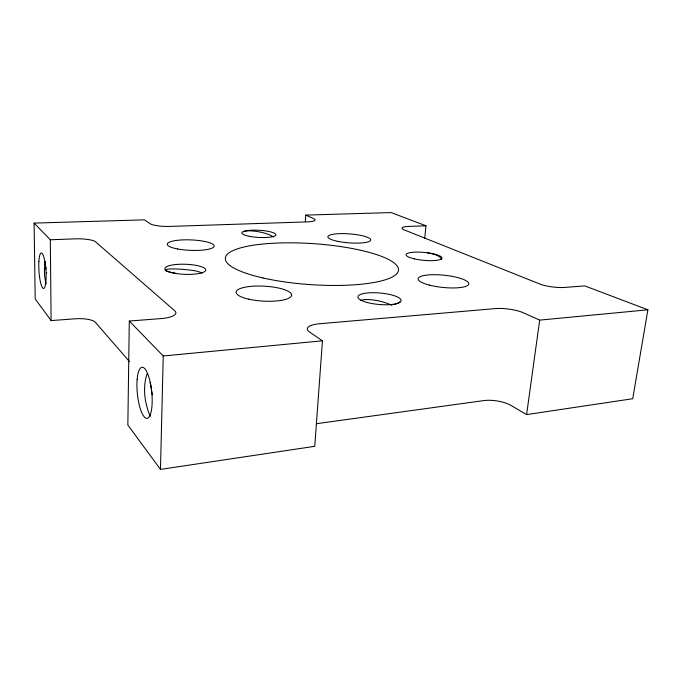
<?xml version="1.0" encoding="UTF-8"?>
<svg xmlns="http://www.w3.org/2000/svg" width="682" height="682" viewBox="0 0 682 682"><rect width="100%" height="100%" fill="white"/><g stroke="black" fill="none" stroke-linecap="round" stroke-linejoin="round"><path stroke-width="1.02" d="M305.348 221.471L305.766 215.103L313.558 218.598A14.169 2.737 3.7 0 1 307.19 221.889L169.69 226.424A15.345 3.095 2.1 0 1 150.176 223.73L144.473 219.851L34.1 223.099L50.315 239.774L74.935 238.862A17.502 3.836 0.8 0 1 95.13 241.445L174.728 310.77A22.046 6.368 1.1 0 1 160.722 318.613L129.29 321.043L127.849 425.022L160.466 469.412L314.752 446.318L322.45 340.812L309.611 332.083A22.208 6.718 4.3 0 1 319.389 323.762L495.166 308.605A20.554 5.405 7.1 0 1 523.426 312.816L539.684 320.114L647.9 309.807L632.717 398.723L526.606 414.605L511.082 405.466A19.974 7.059 8.4 0 0 483.717 400.607L316.388 423.701M160.466 469.412L163.245 355.978L129.29 321.043M424.698 238.436L425.977 225.776L391.144 212.588L305.766 215.103M526.606 414.605L539.684 320.114M163.245 355.978L322.45 340.812M34.1 223.099L35.2 298.955L51.107 320.591L75.139 318.809A17.076 5.055 -0.4 0 1 94.849 321.742L129.58 361.699M425.977 225.776L408.723 226.415A14.433 2.796 5.1 0 0 404.162 229.877L540.86 284.428A18.133 4.092 7.2 0 0 564.892 287.429L584.738 285.894L647.9 309.807M50.315 239.774L51.107 320.591M150.381 416.173A25.311 3.896 81.2 0 1 145.803 401.988A25.268 10.528 87.9 0 1 147.329 373.438M150.074 382.363A25.311 3.896 81.2 0 1 151.557 390.104M151.813 391.707A25.311 3.896 81.2 0 1 152.282 394.912M46.086 284.087A17.604 1.245 82 0 1 45.097 279.194A17.527 5.754 -89.2 0 1 45.302 261.624M44.842 261.735A17.604 1.245 82 0 1 46.035 269.083M46.495 272.416A17.604 1.245 82 0 1 46.64 273.516M427.571 252.903A17.826 6.343 3.7 0 1 441.484 259.603M243.457 231.692A16.845 4.382 11.2 0 1 258.29 231.701A16.845 4.382 11.2 0 1 273.601 237.038M176.561 273.473A20.213 2.472 5.5 0 1 168.829 271.93M168.13 271.734A20.213 2.472 5.5 0 1 166.937 271.342M166.451 271.155A20.213 2.472 5.5 0 1 166.041 270.967M165.283 270.43A20.213 2.472 5.5 0 1 173.56 268.93A20.213 2.472 5.5 0 1 193.705 270.584A20.162 7.604 -1.8 0 1 201.991 273.124M360.752 300.327A21.338 6.479 13.5 0 1 391.877 305.297M400.036 301.734A21.381 5.021 -3.2 0 1 394.051 304.504M177.652 248.981A23.469 5.234 2.3 0 0 214.148 246.355A23.469 5.234 2.3 0 0 180.457 240.03A23.469 5.234 2.3 0 0 177.652 248.981M337.88 241.368A21.5 4.493 4.3 0 0 370.718 240.115A21.5 4.493 4.3 0 0 339.286 233.679A21.5 4.493 4.3 0 0 337.88 241.368M429.362 285.102A25.473 6.138 5.8 0 0 468.756 284.181A25.473 6.138 5.8 0 0 432.277 274.718A25.473 6.138 5.8 0 0 429.362 285.102M248.7 299.176A27.792 7.493 3.1 0 0 291.581 295.485A27.792 7.493 3.1 0 0 251.326 286.338A27.792 7.493 3.1 0 0 248.7 299.176M262.894 277.949A86.81 20.537 3.9 0 0 398.271 271.3A86.81 20.537 3.9 0 0 274.59 243.167A86.81 20.537 3.9 0 0 262.894 277.949M414.494 258.904A18.039 3.956 5.4 0 0 441.962 258.128A18.039 3.956 5.4 0 0 415.568 252.127A18.039 3.956 5.4 0 0 414.494 258.904M367.351 302.518A21.645 5.754 5 0 0 401.016 300.941A21.645 5.754 5 0 0 370.164 292.766A21.645 5.754 5 0 0 367.351 302.518M174.771 273.286A20.451 5.055 2 0 0 205.759 270.072A20.451 5.055 2 0 0 175.453 264.556A20.451 5.055 2 0 0 174.771 273.286M250.166 236.466A17.041 3.581 3.2 0 0 275.869 234.804A17.041 3.581 3.2 0 0 250.524 230.277A17.041 3.581 3.2 0 0 250.166 236.466M137.125 379.797A25.66 7.238 84.4 0 0 146.758 418.373A25.66 7.238 84.4 0 0 149.767 380.3A25.66 7.238 84.4 0 0 137.125 379.797M38.883 261.59A17.809 3.504 86.3 0 0 43.529 288.486A17.809 3.504 86.3 0 0 44.986 262.067A17.809 3.504 86.3 0 0 38.883 261.59"/></g></svg>
